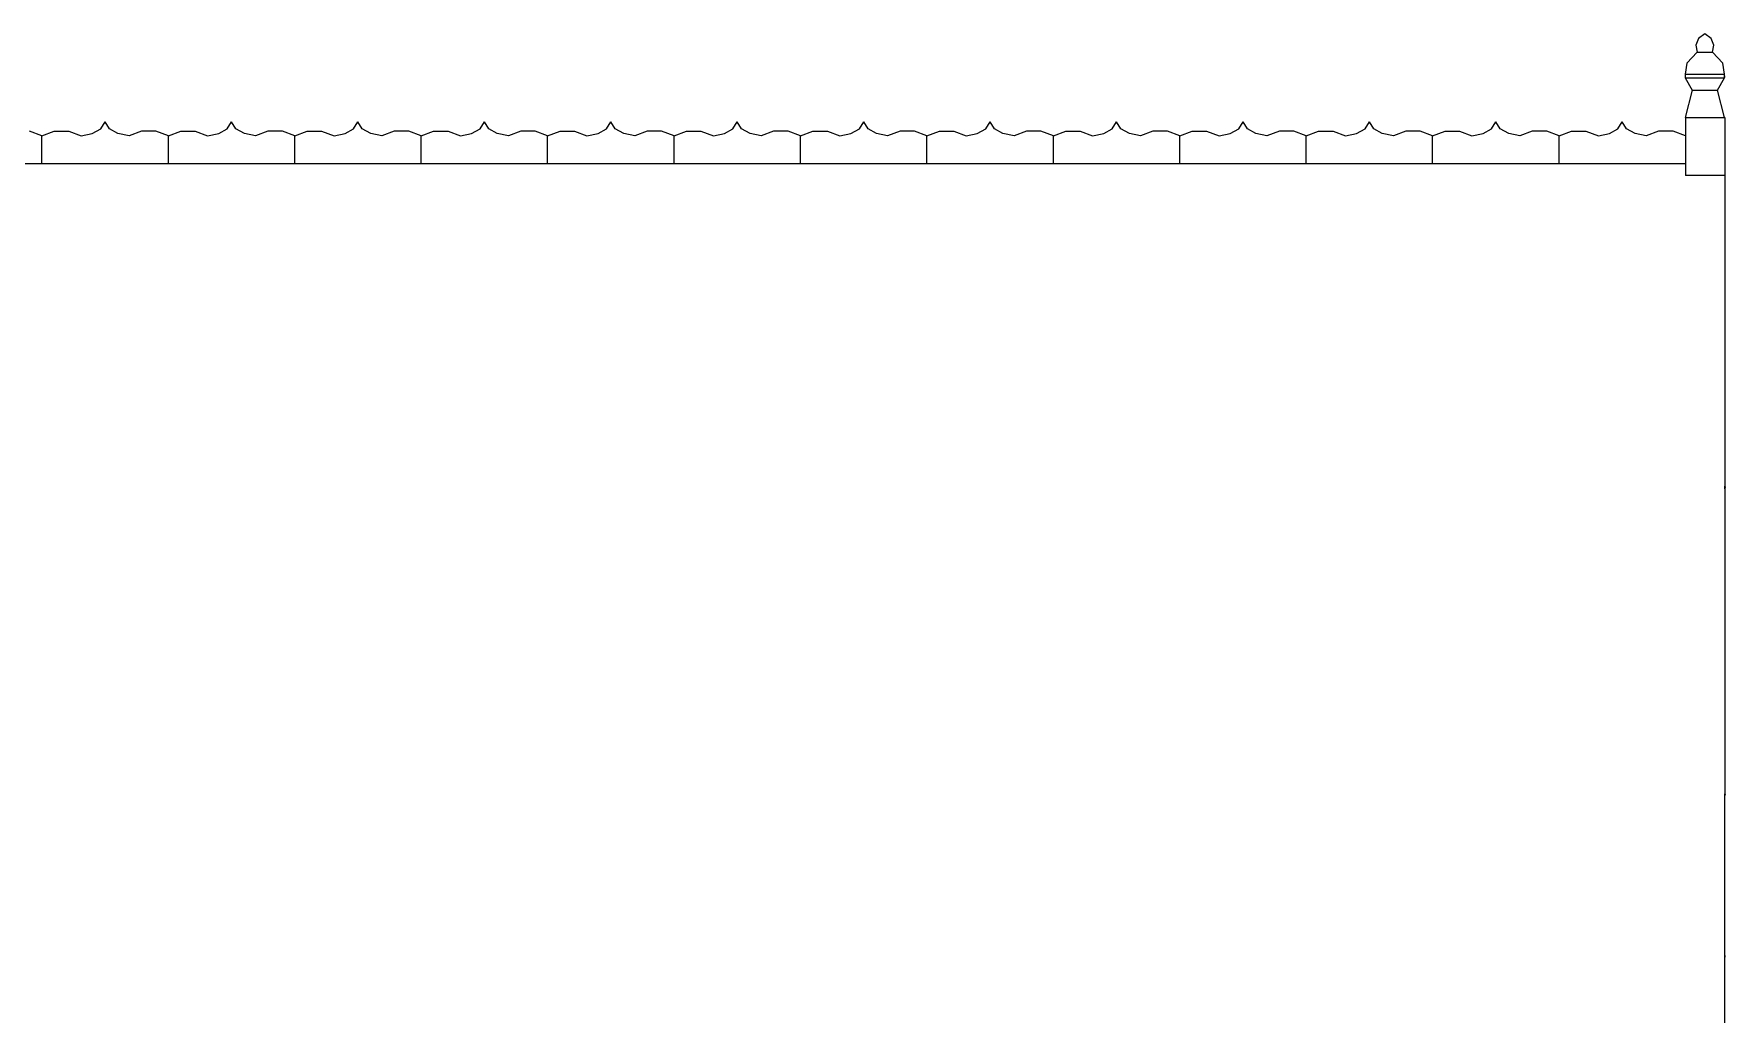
# Model space of a CAD drawing. Header units: inches. Extents: x 16.2 to 49.2, y 7.1 to 20.7.
# Drawn here: x 43.641 to 47.52, y 10.977 to 13.225 of the extents above; entities that cross this region are included whole.
import ezdxf

# ---------------------------------------------------------------- set-up
doc = ezdxf.new("R2010")
doc.units = ezdxf.units.IN
doc.header["$MEASUREMENT"] = 0
doc.layers.add('0inne_gulv', color=252, linetype='Continuous', lineweight=13)

# ---------------------------------------------------------------- blocks, each defined once
blk = doc.blocks.new('DEREK SMALL HOUSE ls')
for p, q in [((1.2989, 2.6573), (1.2924, 2.6418)), ((1.2924, 2.6418), (1.2957, 2.6256)), ((1.3134, 2.6677), (1.2989, 2.6573)), ((1.3278, 2.6573), (1.3134, 2.6677)), ((1.3343, 2.6418), (1.3278, 2.6573)), ((1.331, 2.6256), (1.3343, 2.6418)), ((1.2719, 2.6006), (1.2684, 2.5749)), ((1.2957, 2.6256), (1.2719, 2.6006)), ((1.2957, 2.6256), (1.331, 2.6256)), ((1.3548, 2.6006), (1.331, 2.6256)), ((1.3583, 2.5749), (1.3548, 2.6006)), ((1.2684, 2.5749), (1.2684, 2.5665)), ((1.2684, 2.5749), (1.3583, 2.5749)), ((1.2684, 2.5665), (1.2841, 2.5388)), ((1.2684, 2.5665), (1.3583, 2.5665)), ((1.3426, 2.5388), (1.3583, 2.5665)), ((1.3592, 2.5681), (1.3583, 2.5749)), ((1.3583, 2.5665), (1.3583, 2.5749)), ((1.3583, 2.5665), (1.3592, 2.5681)), ((1.2841, 2.5388), (1.2684, 2.476)), ((1.2841, 2.5388), (1.3426, 2.5388)), ((1.3583, 2.476), (1.3426, 2.5388)), ((-2.5006, 2.4336), (-2.5291, 2.4442)), ((-2.5006, 2.4336), (-2.4722, 2.4442)), ((-2.4722, 2.4442), (-2.439, 2.4442)), ((-2.439, 2.4442), (-2.4105, 2.4336)), ((-2.3851, 2.4388), (-2.3655, 2.4501)), ((-2.3655, 2.4501), (-2.3556, 2.4656)), ((-2.3457, 2.4501), (-2.3556, 2.4656)), ((-2.3262, 2.4388), (-2.3457, 2.4501)), ((-2.2723, 2.4442), (-2.3007, 2.4336)), ((-2.2391, 2.4442), (-2.2723, 2.4442)), ((-2.2106, 2.4336), (-2.2391, 2.4442)), ((-2.2106, 2.4336), (-2.1822, 2.4442)), ((-2.1822, 2.4442), (-2.149, 2.4442)), ((-2.149, 2.4442), (-2.1205, 2.4336)), ((-2.0951, 2.4388), (-2.0755, 2.4501)), ((-2.0755, 2.4501), (-2.0656, 2.4656)), ((-2.0558, 2.4501), (-2.0656, 2.4656)), ((-2.0362, 2.4388), (-2.0558, 2.4501)), ((-1.9823, 2.4442), (-2.0108, 2.4336)), ((-1.9491, 2.4442), (-1.9823, 2.4442)), ((-1.9207, 2.4336), (-1.9491, 2.4442)), ((-1.9207, 2.4336), (-1.8922, 2.4442)), ((-1.8922, 2.4442), (-1.859, 2.4442)), ((-1.859, 2.4442), (-1.8306, 2.4336)), ((-1.8051, 2.4388), (-1.7856, 2.4501)), ((-1.7856, 2.4501), (-1.7757, 2.4656)), ((-1.7658, 2.4501), (-1.7757, 2.4656)), ((-1.7462, 2.4388), (-1.7658, 2.4501)), ((-1.6923, 2.4442), (-1.7208, 2.4336)), ((-1.6591, 2.4442), (-1.6923, 2.4442)), ((-1.6307, 2.4336), (-1.6591, 2.4442)), ((-1.6307, 2.4336), (-1.6022, 2.4442)), ((-1.6022, 2.4442), (-1.5691, 2.4442)), ((-1.5691, 2.4442), (-1.5406, 2.4336)), ((-1.5151, 2.4388), (-1.4956, 2.4501)), ((-1.4956, 2.4501), (-1.4857, 2.4656)), ((-1.4758, 2.4501), (-1.4857, 2.4656)), ((-1.4563, 2.4388), (-1.4758, 2.4501)), ((-1.4023, 2.4442), (-1.4308, 2.4336)), ((-1.3692, 2.4442), (-1.4023, 2.4442)), ((-1.3407, 2.4336), (-1.3692, 2.4442)), ((-1.3407, 2.4336), (-1.3122, 2.4442)), ((-1.3122, 2.4442), (-1.2791, 2.4442)), ((-1.2791, 2.4442), (-1.2506, 2.4336)), ((-1.2251, 2.4388), (-1.2056, 2.4501)), ((-1.2056, 2.4501), (-1.1957, 2.4656)), ((-1.1858, 2.4501), (-1.1957, 2.4656)), ((-1.1663, 2.4388), (-1.1858, 2.4501)), ((-1.1124, 2.4442), (-1.1408, 2.4336)), ((-1.0792, 2.4442), (-1.1124, 2.4442)), ((-1.0507, 2.4336), (-1.0792, 2.4442)), ((-1.0507, 2.4336), (-1.0223, 2.4442)), ((-1.0223, 2.4442), (-0.9891, 2.4442)), ((-0.9891, 2.4442), (-0.9606, 2.4336)), ((-0.9352, 2.4388), (-0.9156, 2.4501)), ((-0.9156, 2.4501), (-0.9057, 2.4656)), ((-0.8959, 2.4501), (-0.9057, 2.4656)), ((-0.8763, 2.4388), (-0.8959, 2.4501)), ((-0.8224, 2.4442), (-0.8508, 2.4336)), ((-0.7892, 2.4442), (-0.8224, 2.4442)), ((-0.7608, 2.4336), (-0.7892, 2.4442)), ((-0.7608, 2.4336), (-0.7323, 2.4442)), ((-0.7323, 2.4442), (-0.6991, 2.4442)), ((-0.6991, 2.4442), (-0.6707, 2.4336)), ((-0.6452, 2.4388), (-0.6257, 2.4501)), ((-0.6257, 2.4501), (-0.6158, 2.4656)), ((-0.6059, 2.4501), (-0.6158, 2.4656)), ((-0.5863, 2.4388), (-0.6059, 2.4501)), ((-0.5324, 2.4442), (-0.5609, 2.4336)), ((-0.4992, 2.4442), (-0.5324, 2.4442)), ((-0.4708, 2.4336), (-0.4992, 2.4442)), ((-0.4708, 2.4336), (-0.4423, 2.4442)), ((-0.4423, 2.4442), (-0.4091, 2.4442)), ((-0.4091, 2.4442), (-0.3807, 2.4336)), ((-0.3552, 2.4388), (-0.3357, 2.4501)), ((-0.3357, 2.4501), (-0.3258, 2.4656)), ((-0.3159, 2.4501), (-0.3258, 2.4656)), ((-0.2964, 2.4388), (-0.3159, 2.4501)), ((-0.2424, 2.4442), (-0.2709, 2.4336)), ((-0.2093, 2.4442), (-0.2424, 2.4442)), ((-0.1808, 2.4336), (-0.2093, 2.4442)), ((-0.1808, 2.4336), (-0.1523, 2.4442)), ((-0.1523, 2.4442), (-0.1192, 2.4442)), ((-0.1192, 2.4442), (-0.0907, 2.4336)), ((-0.0652, 2.4388), (-0.0457, 2.4501)), ((-0.0457, 2.4501), (-0.0358, 2.4656)), ((-0.0259, 2.4501), (-0.0358, 2.4656)), ((-0.0064, 2.4388), (-0.0259, 2.4501)), ((0.0475, 2.4442), (0.0191, 2.4336)), ((0.0807, 2.4442), (0.0475, 2.4442)), ((0.1092, 2.4336), (0.0807, 2.4442)), ((0.1092, 2.4336), (0.1376, 2.4442)), ((0.1376, 2.4442), (0.1708, 2.4442)), ((0.1708, 2.4442), (0.1993, 2.4336)), ((0.2247, 2.4388), (0.2443, 2.4501)), ((0.2443, 2.4501), (0.2542, 2.4656)), ((0.2641, 2.4501), (0.2542, 2.4656)), ((0.2836, 2.4388), (0.2641, 2.4501)), ((0.3375, 2.4442), (0.3091, 2.4336)), ((0.3707, 2.4442), (0.3375, 2.4442)), ((0.3992, 2.4336), (0.3707, 2.4442)), ((0.3992, 2.4336), (0.4276, 2.4442)), ((0.4276, 2.4442), (0.4608, 2.4442)), ((0.4608, 2.4442), (0.4892, 2.4336)), ((0.5147, 2.4388), (0.5343, 2.4501)), ((0.5343, 2.4501), (0.5441, 2.4656)), ((0.554, 2.4501), (0.5441, 2.4656)), ((0.5736, 2.4388), (0.554, 2.4501)), ((0.6275, 2.4442), (0.599, 2.4336)), ((0.6607, 2.4442), (0.6275, 2.4442)), ((0.6891, 2.4336), (0.6607, 2.4442)), ((0.6891, 2.4336), (0.7176, 2.4442)), ((0.7176, 2.4442), (0.7508, 2.4442)), ((0.7508, 2.4442), (0.7792, 2.4336)), ((0.8047, 2.4388), (0.8242, 2.4501)), ((0.8242, 2.4501), (0.8341, 2.4656)), ((0.844, 2.4501), (0.8341, 2.4656)), ((0.8635, 2.4388), (0.844, 2.4501)), ((0.9175, 2.4442), (0.889, 2.4336)), ((0.9507, 2.4442), (0.9175, 2.4442)), ((0.9791, 2.4336), (0.9507, 2.4442)), ((0.9791, 2.4336), (1.0076, 2.4442)), ((1.0076, 2.4442), (1.0407, 2.4442)), ((1.0407, 2.4442), (1.0692, 2.4336)), ((1.0947, 2.4388), (1.1142, 2.4501)), ((1.1142, 2.4501), (1.1241, 2.4656)), ((1.134, 2.4501), (1.1241, 2.4656)), ((1.1535, 2.4388), (1.134, 2.4501)), ((1.2075, 2.4442), (1.179, 2.4336)), ((1.2406, 2.4442), (1.2075, 2.4442)), ((1.2691, 2.4336), (1.2406, 2.4442)), ((1.2684, 2.476), (1.2691, 2.476)), ((1.2691, 2.476), (1.2691, 2.4336)), ((1.2691, 2.476), (1.3583, 2.476)), ((1.3592, 2.476), (1.3583, 2.476)), ((1.3592, 2.476), (1.3592, 2.3429)), ((-2.5006, 2.3697), (-2.5006, 2.4336)), ((-2.4105, 2.4336), (-2.3851, 2.4388)), ((-2.3007, 2.4336), (-2.3262, 2.4388)), ((-2.2106, 2.3697), (-2.2106, 2.4336)), ((-2.1205, 2.4336), (-2.0951, 2.4388)), ((-2.0108, 2.4336), (-2.0362, 2.4388)), ((-1.9207, 2.3697), (-1.9207, 2.4336)), ((-1.8306, 2.4336), (-1.8051, 2.4388)), ((-1.7208, 2.4336), (-1.7462, 2.4388)), ((-1.6307, 2.3697), (-1.6307, 2.4336)), ((-1.5406, 2.4336), (-1.5151, 2.4388)), ((-1.4308, 2.4336), (-1.4563, 2.4388)), ((-1.3407, 2.3697), (-1.3407, 2.4336)), ((-1.2506, 2.4336), (-1.2251, 2.4388)), ((-1.1408, 2.4336), (-1.1663, 2.4388)), ((-1.0507, 2.3697), (-1.0507, 2.4336)), ((-0.9606, 2.4336), (-0.9352, 2.4388)), ((-0.8508, 2.4336), (-0.8763, 2.4388)), ((-0.7608, 2.3697), (-0.7608, 2.4336)), ((-0.6707, 2.4336), (-0.6452, 2.4388)), ((-0.5609, 2.4336), (-0.5863, 2.4388)), ((-0.4708, 2.3697), (-0.4708, 2.4336)), ((-0.3807, 2.4336), (-0.3552, 2.4388)), ((-0.2709, 2.4336), (-0.2964, 2.4388)), ((-0.1808, 2.3697), (-0.1808, 2.4336)), ((-0.0907, 2.4336), (-0.0652, 2.4388)), ((0.0191, 2.4336), (-0.0064, 2.4388)), ((0.1092, 2.3697), (0.1092, 2.4336)), ((0.1993, 2.4336), (0.2247, 2.4388)), ((0.3091, 2.4336), (0.2836, 2.4388)), ((0.3992, 2.3697), (0.3992, 2.4336)), ((0.4892, 2.4336), (0.5147, 2.4388)), ((0.599, 2.4336), (0.5736, 2.4388)), ((0.6891, 2.3697), (0.6891, 2.4336)), ((0.7792, 2.4336), (0.8047, 2.4388)), ((0.889, 2.4336), (0.8635, 2.4388)), ((0.9791, 2.3697), (0.9791, 2.4336)), ((1.0692, 2.4336), (1.0947, 2.4388)), ((1.179, 2.4336), (1.1535, 2.4388)), ((1.2691, 2.4336), (1.2691, 2.3697)), ((-2.5006, 2.3697), (-2.7906, 2.3697)), ((-2.2106, 2.3697), (-2.5006, 2.3697)), ((-1.9207, 2.3697), (-2.2106, 2.3697)), ((-1.6307, 2.3697), (-1.9207, 2.3697)), ((-1.3407, 2.3697), (-1.6307, 2.3697)), ((-1.0507, 2.3697), (-1.3407, 2.3697)), ((-0.7608, 2.3697), (-1.0507, 2.3697)), ((-0.4708, 2.3697), (-0.7608, 2.3697)), ((-0.1808, 2.3697), (-0.4708, 2.3697)), ((0.1092, 2.3697), (-0.1808, 2.3697)), ((0.3992, 2.3697), (0.1092, 2.3697)), ((0.6891, 2.3697), (0.3992, 2.3697)), ((0.9791, 2.3697), (0.6891, 2.3697)), ((1.2691, 2.3697), (0.9791, 2.3697)), ((1.2691, 2.3697), (1.2691, 2.3429)), ((1.3592, 2.3429), (1.2691, 2.3429)), ((1.3592, 2.3429), (1.3592, 1.6302)), ((1.3592, 1.6302), (1.3598, 1.6291)), ((1.3592, 1.6242), (1.3592, 1.6302)), ((1.3598, 1.6291), (1.3592, 1.6242)), ((1.3592, 1.6242), (1.3592, 0.9251)), ((1.3592, 0.9251), (1.3598, 0.9243)), ((1.3592, 0.9209), (1.3592, 0.9251)), ((1.3598, 0.9243), (1.3592, 0.9209)), ((1.3592, 0.5581), (1.3592, 0.9209)), ((1.3601, 0.5513), (1.3592, 0.5581)), ((1.3592, 0.5497), (1.3592, 0.5581)), ((1.3592, 0.5497), (1.3601, 0.5513)), ((1.3592, 0.3634), (1.3592, 0.5497))]:
    blk.add_line(p, q)

msp = doc.modelspace()

# ---------------------------------------------------------------- block references
at = {"layer": '0inne_gulv'}
msp.add_blockref('DEREK SMALL HOUSE ls', (46.1603, 10.5575), dxfattribs=at)

doc.saveas('drawing.dxf')
